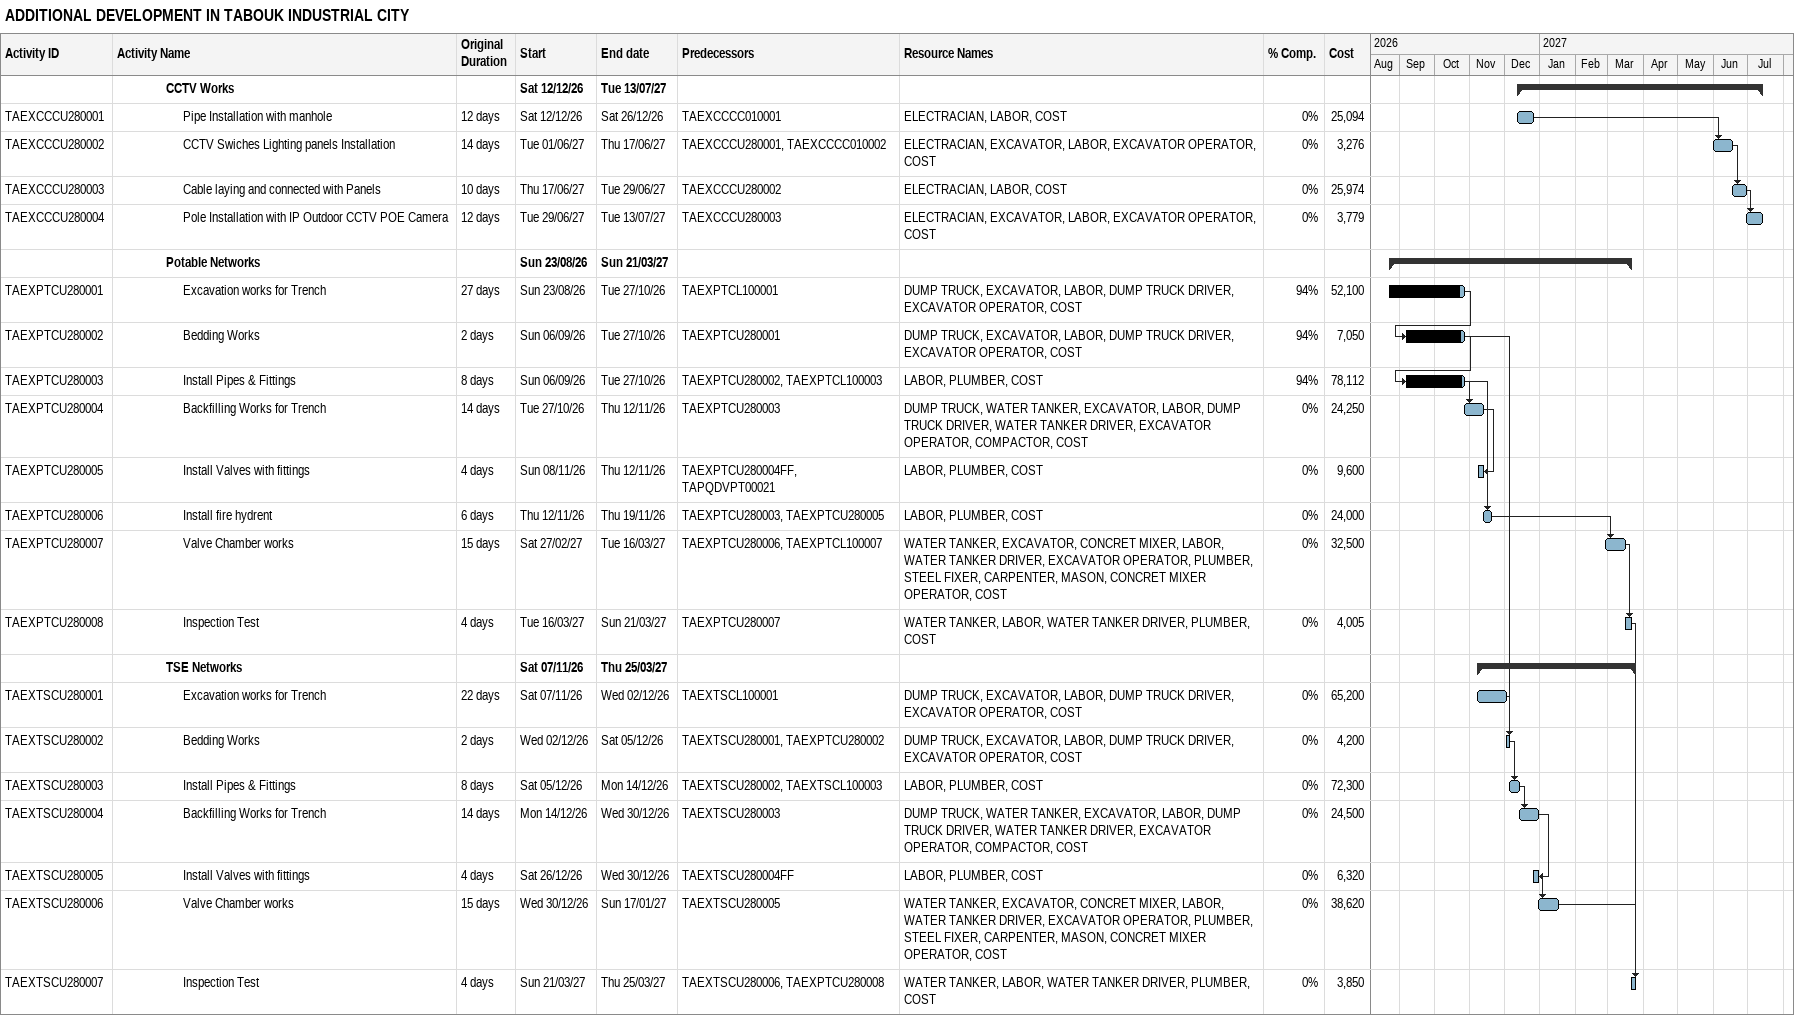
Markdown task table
ADDITIONAL DEVELOPMENT IN TABOUK INDUSTRIAL CITY

| ID | Level | Task | Original duration | Start | Finish | Predecessors | Resources | % complete | Cost |
|---|---|---|---|---|---|---|---|---|---|
|  | 4 | **CCTV Works** |  | 2026-12-12 | 2027-07-13 |  |  |  |  |
| TAEXCCCU280001 | 5 | Pipe Installation with manhole | 12d | 2026-12-12 | 2026-12-26 | TAEXCCCC010001 | ELECTRACIAN, LABOR, COST | 0 | 25094 |
| TAEXCCCU280002 | 5 | CCTV Swiches Lighting panels Installation | 14d | 2027-06-01 | 2027-06-17 | TAEXCCCU280001, TAEXCCCC010002 | ELECTRACIAN, EXCAVATOR, LABOR, EXCAVATOR OPERATOR, COST | 0 | 3276 |
| TAEXCCCU280003 | 5 | Cable laying and connected with Panels | 10d | 2027-06-17 | 2027-06-29 | TAEXCCCU280002 | ELECTRACIAN, LABOR, COST | 0 | 25974 |
| TAEXCCCU280004 | 5 | Pole Installation with IP Outdoor CCTV POE Camera | 12d | 2027-06-29 | 2027-07-13 | TAEXCCCU280003 | ELECTRACIAN, EXCAVATOR, LABOR, EXCAVATOR OPERATOR, COST | 0 | 3779 |
|  | 4 | **Potable Networks** |  | 2026-08-23 | 2027-03-21 |  |  |  |  |
| TAEXPTCU280001 | 5 | Excavation works for Trench | 27d | 2026-08-23 | 2026-10-27 | TAEXPTCL100001 | DUMP TRUCK, EXCAVATOR, LABOR, DUMP TRUCK DRIVER, EXCAVATOR OPERATOR, COST | 94 | 52100 |
| TAEXPTCU280002 | 5 | Bedding Works | 2d | 2026-09-06 | 2026-10-27 | TAEXPTCU280001 | DUMP TRUCK, EXCAVATOR, LABOR, DUMP TRUCK DRIVER, EXCAVATOR OPERATOR, COST | 94 | 7050 |
| TAEXPTCU280003 | 5 | Install Pipes & Fittings | 8d | 2026-09-06 | 2026-10-27 | TAEXPTCU280002, TAEXPTCL100003 | LABOR, PLUMBER, COST | 94 | 78112 |
| TAEXPTCU280004 | 5 | Backfilling Works for Trench | 14d | 2026-10-27 | 2026-11-12 | TAEXPTCU280003 | DUMP TRUCK, WATER TANKER, EXCAVATOR, LABOR, DUMP TRUCK DRIVER, WATER TANKER DRIVER, EXCAVATOR OPERATOR, COMPACTOR, COST | 0 | 24250 |
| TAEXPTCU280005 | 5 | Install Valves with fittings | 4d | 2026-11-08 | 2026-11-12 | TAEXPTCU280004FF, TAPQDVPT00021 | LABOR, PLUMBER, COST | 0 | 9600 |
| TAEXPTCU280006 | 5 | Install fire hydrent | 6d | 2026-11-12 | 2026-11-19 | TAEXPTCU280003, TAEXPTCU280005 | LABOR, PLUMBER, COST | 0 | 24000 |
| TAEXPTCU280007 | 5 | Valve Chamber works | 15d | 2027-02-27 | 2027-03-16 | TAEXPTCU280006, TAEXPTCL100007 | WATER TANKER, EXCAVATOR, CONCRET MIXER, LABOR, WATER TANKER DRIVER, EXCAVATOR OPERATOR, PLUMBER, STEEL FIXER, CARPENTER, MASON, CONCRET MIXER OPERATOR, COST | 0 | 32500 |
| TAEXPTCU280008 | 5 | Inspection Test | 4d | 2027-03-16 | 2027-03-21 | TAEXPTCU280007 | WATER TANKER, LABOR, WATER TANKER DRIVER, PLUMBER, COST | 0 | 4005 |
|  | 4 | **TSE Networks** |  | 2026-11-07 | 2027-03-25 |  |  |  |  |
| TAEXTSCU280001 | 5 | Excavation works for Trench | 22d | 2026-11-07 | 2026-12-02 | TAEXTSCL100001 | DUMP TRUCK, EXCAVATOR, LABOR, DUMP TRUCK DRIVER, EXCAVATOR OPERATOR, COST | 0 | 65200 |
| TAEXTSCU280002 | 5 | Bedding Works | 2d | 2026-12-02 | 2026-12-05 | TAEXTSCU280001, TAEXPTCU280002 | DUMP TRUCK, EXCAVATOR, LABOR, DUMP TRUCK DRIVER, EXCAVATOR OPERATOR, COST | 0 | 4200 |
| TAEXTSCU280003 | 5 | Install Pipes & Fittings | 8d | 2026-12-05 | 2026-12-14 | TAEXTSCU280002, TAEXTSCL100003 | LABOR, PLUMBER, COST | 0 | 72300 |
| TAEXTSCU280004 | 5 | Backfilling Works for Trench | 14d | 2026-12-14 | 2026-12-30 | TAEXTSCU280003 | DUMP TRUCK, WATER TANKER, EXCAVATOR, LABOR, DUMP TRUCK DRIVER, WATER TANKER DRIVER, EXCAVATOR OPERATOR, COMPACTOR, COST | 0 | 24500 |
| TAEXTSCU280005 | 5 | Install Valves with fittings | 4d | 2026-12-26 | 2026-12-30 | TAEXTSCU280004FF | LABOR, PLUMBER, COST | 0 | 6320 |
| TAEXTSCU280006 | 5 | Valve Chamber works | 15d | 2026-12-30 | 2027-01-17 | TAEXTSCU280005 | WATER TANKER, EXCAVATOR, CONCRET MIXER, LABOR, WATER TANKER DRIVER, EXCAVATOR OPERATOR, PLUMBER, STEEL FIXER, CARPENTER, MASON, CONCRET MIXER OPERATOR, COST | 0 | 38620 |
| TAEXTSCU280007 | 5 | Inspection Test | 4d | 2027-03-21 | 2027-03-25 | TAEXTSCU280006, TAEXPTCU280008 | WATER TANKER, LABOR, WATER TANKER DRIVER, PLUMBER, COST | 0 | 3850 |
